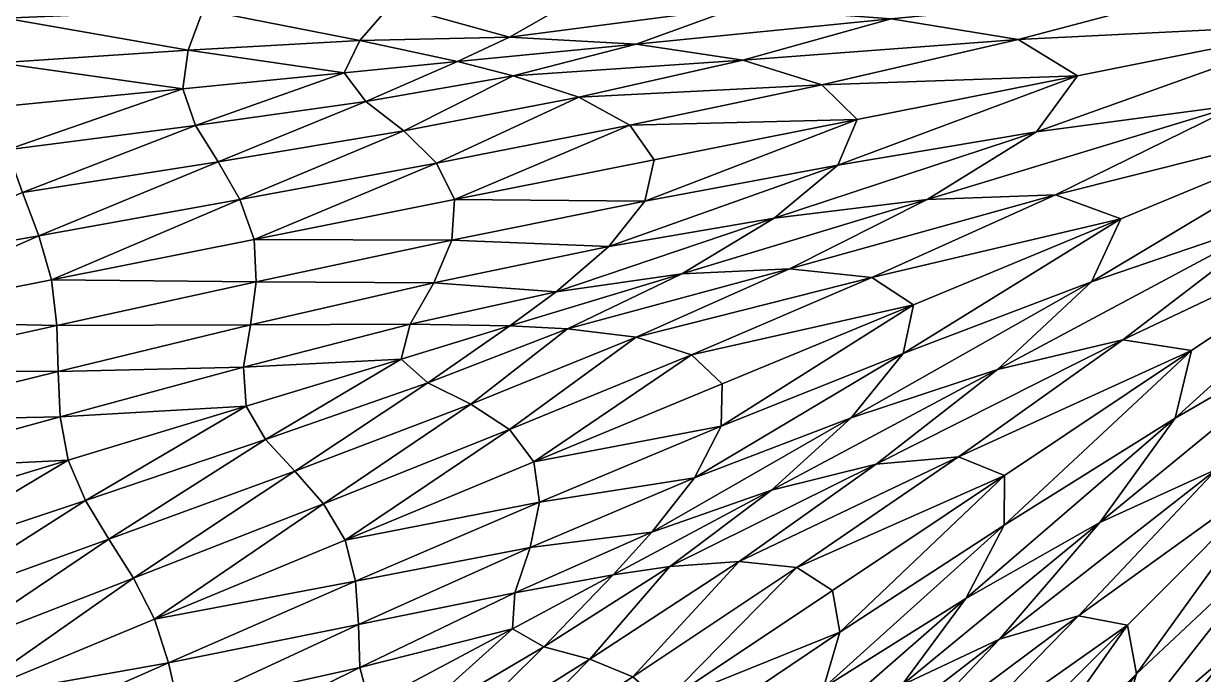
# Model space of a CAD drawing. Extents: x -1 to 0.97, y -0.99 to 0.99.
# Drawn here: x -0.1909 to -0.0742, y -0.0749 to -0.0105 of the extents above; entities that cross this region are included whole.
import ezdxf

# ---------------------------------------------------------------- set-up
doc = ezdxf.new("R2010")
doc.units = 0

msp = doc.modelspace()

# ---------------------------------------------------------------- linework, layer by layer
for points in [[(-0.07299, -0.0069, 0.99329), (-0.10507, -0.01006, 0.99031), (-0.0925, -0.01209, 0.99149)], [(-0.07299, -0.0069, -0.99329), (-0.0925, -0.01209, -0.99149), (-0.10507, -0.01006, -0.99031)], [(-0.06072, -0.01052, 0.99426), (-0.07299, -0.0069, 0.99329), (-0.0925, -0.01209, 0.99149)], [(-0.06072, -0.01052, -0.99426), (-0.0925, -0.01209, -0.99149), (-0.07299, -0.0069, -0.99329)], [(-0.19268, -0.00997, 0.97783), (-0.1746, -0.01314, 0.98115), (-0.17312, -0.00917, 0.98134)], [(-0.19268, -0.00997, -0.97783), (-0.17312, -0.00917, -0.98134), (-0.1746, -0.01314, -0.98115)], [(-0.17312, -0.00917, 0.98134), (-0.1746, -0.01314, 0.98115), (-0.15763, -0.01219, 0.98387)], [(-0.17312, -0.00917, -0.98134), (-0.15763, -0.01219, -0.98387), (-0.1746, -0.01314, -0.98115)], [(-0.17312, -0.00917, 0.98134), (-0.15763, -0.01219, 0.98387), (-0.1545, -0.00862, 0.98427)], [(-0.17312, -0.00917, -0.98134), (-0.1545, -0.00862, -0.98427), (-0.15763, -0.01219, -0.98387)], [(-0.1545, -0.00862, 0.98427), (-0.15763, -0.01219, 0.98387), (-0.14282, -0.01185, 0.98597)], [(-0.1545, -0.00862, -0.98427), (-0.14282, -0.01185, -0.98597), (-0.15763, -0.01219, -0.98387)], [(-0.1545, -0.00862, 0.98427), (-0.14282, -0.01185, 0.98597), (-0.13685, -0.00848, 0.9867)], [(-0.1545, -0.00862, -0.98427), (-0.13685, -0.00848, -0.9867), (-0.14282, -0.01185, -0.98597)], [(-0.12025, -0.00892, 0.9887), (-0.13685, -0.00848, 0.9867), (-0.14282, -0.01185, 0.98597)], [(-0.12025, -0.00892, -0.9887), (-0.14282, -0.01185, -0.98597), (-0.13685, -0.00848, -0.9867)], [(-0.12025, -0.00892, 0.9887), (-0.14282, -0.01185, 0.98597), (-0.13028, -0.01254, 0.98754)], [(-0.12025, -0.00892, -0.9887), (-0.13028, -0.01254, -0.98754), (-0.14282, -0.01185, -0.98597)], [(-0.10507, -0.01006, 0.99031), (-0.12025, -0.00892, 0.9887), (-0.13028, -0.01254, 0.98754)], [(-0.10507, -0.01006, -0.99031), (-0.13028, -0.01254, -0.98754), (-0.12025, -0.00892, -0.9887)], [(-0.19268, -0.00997, 0.97783), (-0.19336, -0.01441, 0.97774), (-0.1746, -0.01314, 0.98115)], [(-0.19268, -0.00997, -0.97783), (-0.1746, -0.01314, -0.98115), (-0.19336, -0.01441, -0.97774)], [(-0.10507, -0.01006, 0.99031), (-0.13028, -0.01254, 0.98754), (-0.11973, -0.01413, 0.9887)], [(-0.10507, -0.01006, -0.99031), (-0.11973, -0.01413, -0.9887), (-0.13028, -0.01254, -0.98754)], [(-0.0925, -0.01209, 0.99149), (-0.10507, -0.01006, 0.99031), (-0.11973, -0.01413, 0.9887)], [(-0.0925, -0.01209, -0.99149), (-0.11973, -0.01413, -0.9887), (-0.10507, -0.01006, -0.99031)], [(-0.06072, -0.01052, 0.99426), (-0.0925, -0.01209, 0.99149), (-0.08663, -0.01567, 0.99195)], [(-0.06072, -0.01052, -0.99426), (-0.08663, -0.01567, -0.99195), (-0.0925, -0.01209, -0.99149)], [(-0.06072, -0.01052, 0.99426), (-0.08663, -0.01567, 0.99195), (-0.09068, -0.02122, 0.99149)], [(-0.06072, -0.01052, 0.99426), (-0.09068, -0.02122, 0.99149), (-0.07067, -0.01856, 0.99329)], [(-0.06072, -0.01052, -0.99426), (-0.07067, -0.01856, -0.99329), (-0.09068, -0.02122, -0.99149)], [(-0.06072, -0.01052, -0.99426), (-0.09068, -0.02122, -0.99149), (-0.08663, -0.01567, -0.99195)], [(-0.1746, -0.01314, 0.98115), (-0.15917, -0.01539, 0.98365), (-0.15763, -0.01219, 0.98387)], [(-0.1746, -0.01314, -0.98115), (-0.15763, -0.01219, -0.98387), (-0.15917, -0.01539, -0.98365)], [(-0.15763, -0.01219, 0.98387), (-0.15917, -0.01539, 0.98365), (-0.14797, -0.01428, 0.98527)], [(-0.15763, -0.01219, -0.98387), (-0.14797, -0.01428, -0.98527), (-0.15917, -0.01539, -0.98365)], [(-0.15763, -0.01219, 0.98387), (-0.14797, -0.01428, 0.98527), (-0.14282, -0.01185, 0.98597)], [(-0.15763, -0.01219, -0.98387), (-0.14282, -0.01185, -0.98597), (-0.14797, -0.01428, -0.98527)], [(-0.13028, -0.01254, 0.98754), (-0.14282, -0.01185, 0.98597), (-0.14797, -0.01428, 0.98527)], [(-0.13028, -0.01254, -0.98754), (-0.14797, -0.01428, -0.98527), (-0.14282, -0.01185, -0.98597)], [(-0.13028, -0.01254, 0.98754), (-0.14797, -0.01428, 0.98527), (-0.14245, -0.01567, 0.98597)], [(-0.13028, -0.01254, -0.98754), (-0.14245, -0.01567, -0.98597), (-0.14797, -0.01428, -0.98527)], [(-0.11973, -0.01413, 0.9887), (-0.13028, -0.01254, 0.98754), (-0.14245, -0.01567, 0.98597)], [(-0.11973, -0.01413, -0.9887), (-0.14245, -0.01567, -0.98597), (-0.13028, -0.01254, -0.98754)], [(-0.0925, -0.01209, 0.99149), (-0.11973, -0.01413, 0.9887), (-0.11193, -0.01657, 0.98946)], [(-0.0925, -0.01209, -0.99149), (-0.11193, -0.01657, -0.98946), (-0.11973, -0.01413, -0.9887)], [(-0.08663, -0.01567, 0.99195), (-0.0925, -0.01209, 0.99149), (-0.11193, -0.01657, 0.98946)], [(-0.08663, -0.01567, -0.99195), (-0.11193, -0.01657, -0.98946), (-0.0925, -0.01209, -0.99149)], [(-0.19336, -0.01441, 0.97774), (-0.17511, -0.01696, 0.98105), (-0.1746, -0.01314, 0.98115)], [(-0.19336, -0.01441, -0.97774), (-0.1746, -0.01314, -0.98115), (-0.17511, -0.01696, -0.98105)], [(-0.1746, -0.01314, 0.98115), (-0.17511, -0.01696, 0.98105), (-0.15917, -0.01539, 0.98365)], [(-0.1746, -0.01314, -0.98115), (-0.15917, -0.01539, -0.98365), (-0.17511, -0.01696, -0.98105)], [(-0.19336, -0.01441, 0.97774), (-0.19342, -0.01876, 0.97769), (-0.17511, -0.01696, 0.98105)], [(-0.19336, -0.01441, -0.97774), (-0.17511, -0.01696, -0.98105), (-0.19342, -0.01876, -0.97769)], [(-0.15703, -0.01823, 0.98387), (-0.14797, -0.01428, 0.98527), (-0.15917, -0.01539, 0.98365)], [(-0.15703, -0.01823, -0.98387), (-0.15917, -0.01539, -0.98365), (-0.14797, -0.01428, -0.98527)], [(-0.15703, -0.01823, 0.98387), (-0.14245, -0.01567, 0.98597), (-0.14797, -0.01428, 0.98527)], [(-0.15703, -0.01823, -0.98387), (-0.14797, -0.01428, -0.98527), (-0.14245, -0.01567, -0.98597)], [(-0.11973, -0.01413, 0.9887), (-0.14245, -0.01567, 0.98597), (-0.13594, -0.0178, 0.9867)], [(-0.11973, -0.01413, -0.9887), (-0.13594, -0.0178, -0.9867), (-0.14245, -0.01567, -0.98597)], [(-0.11193, -0.01657, 0.98946), (-0.11973, -0.01413, 0.9887), (-0.13594, -0.0178, 0.9867)], [(-0.11193, -0.01657, -0.98946), (-0.13594, -0.0178, -0.9867), (-0.11973, -0.01413, -0.9887)], [(-0.17387, -0.0206, 0.98115), (-0.15917, -0.01539, 0.98365), (-0.17511, -0.01696, 0.98105)], [(-0.17387, -0.0206, -0.98115), (-0.17511, -0.01696, -0.98105), (-0.15917, -0.01539, -0.98365)], [(-0.17387, -0.0206, 0.98115), (-0.15703, -0.01823, 0.98387), (-0.15917, -0.01539, 0.98365)], [(-0.17387, -0.0206, -0.98115), (-0.15917, -0.01539, -0.98365), (-0.15703, -0.01823, -0.98387)], [(-0.15327, -0.02111, 0.98427), (-0.14245, -0.01567, 0.98597), (-0.15703, -0.01823, 0.98387)], [(-0.15327, -0.02111, -0.98427), (-0.15703, -0.01823, -0.98387), (-0.14245, -0.01567, -0.98597)], [(-0.15327, -0.02111, 0.98427), (-0.13594, -0.0178, 0.9867), (-0.14245, -0.01567, 0.98597)], [(-0.15327, -0.02111, -0.98427), (-0.14245, -0.01567, -0.98597), (-0.13594, -0.0178, -0.9867)], [(-0.08663, -0.01567, 0.99195), (-0.11193, -0.01657, 0.98946), (-0.10842, -0.02001, 0.98973)], [(-0.08663, -0.01567, -0.99195), (-0.10842, -0.02001, -0.98973), (-0.11193, -0.01657, -0.98946)], [(-0.08663, -0.01567, 0.99195), (-0.10842, -0.02001, 0.98973), (-0.11035, -0.02453, 0.98946)], [(-0.08663, -0.01567, 0.99195), (-0.11035, -0.02453, 0.98946), (-0.09068, -0.02122, 0.99149)], [(-0.08663, -0.01567, -0.99195), (-0.09068, -0.02122, -0.99149), (-0.11035, -0.02453, -0.98946)], [(-0.08663, -0.01567, -0.99195), (-0.11035, -0.02453, -0.98946), (-0.10842, -0.02001, -0.98973)], [(-0.19251, -0.02302, 0.97774), (-0.17511, -0.01696, 0.98105), (-0.19342, -0.01876, 0.97769)], [(-0.19251, -0.02302, -0.97774), (-0.19342, -0.01876, -0.97769), (-0.17511, -0.01696, -0.98105)], [(-0.19251, -0.02302, 0.97774), (-0.17387, -0.0206, 0.98115), (-0.17511, -0.01696, 0.98105)], [(-0.19251, -0.02302, -0.97774), (-0.17511, -0.01696, -0.98105), (-0.17387, -0.0206, -0.98115)], [(-0.11193, -0.01657, 0.98946), (-0.13594, -0.0178, 0.9867), (-0.1309, -0.02057, 0.98719)], [(-0.11193, -0.01657, -0.98946), (-0.1309, -0.02057, -0.98719), (-0.13594, -0.0178, -0.9867)], [(-0.10842, -0.02001, 0.98973), (-0.11193, -0.01657, 0.98946), (-0.1309, -0.02057, 0.98719)], [(-0.10842, -0.02001, -0.98973), (-0.1309, -0.02057, -0.98719), (-0.11193, -0.01657, -0.98946)], [(-0.17164, -0.0242, 0.98134), (-0.15703, -0.01823, 0.98387), (-0.17387, -0.0206, 0.98115)], [(-0.17164, -0.0242, -0.98134), (-0.17387, -0.0206, -0.98115), (-0.15703, -0.01823, -0.98387)], [(-0.17164, -0.0242, 0.98134), (-0.15327, -0.02111, 0.98427), (-0.15703, -0.01823, 0.98387)], [(-0.17164, -0.0242, -0.98134), (-0.15703, -0.01823, -0.98387), (-0.15327, -0.02111, -0.98427)], [(-0.15002, -0.02432, 0.98457), (-0.13594, -0.0178, 0.9867), (-0.15327, -0.02111, 0.98427)], [(-0.15002, -0.02432, -0.98457), (-0.15327, -0.02111, -0.98427), (-0.13594, -0.0178, -0.9867)], [(-0.15002, -0.02432, 0.98457), (-0.1309, -0.02057, 0.98719), (-0.13594, -0.0178, 0.9867)], [(-0.15002, -0.02432, -0.98457), (-0.13594, -0.0178, -0.9867), (-0.1309, -0.02057, -0.98719)], [(-0.07067, -0.01856, 0.99329), (-0.09068, -0.02122, 0.99149), (-0.10151, -0.02792, 0.99031)], [(-0.07067, -0.01856, 0.99329), (-0.10151, -0.02792, 0.99031), (-0.08879, -0.02746, 0.99149)], [(-0.07067, -0.01856, -0.99329), (-0.08879, -0.02746, -0.99149), (-0.10151, -0.02792, -0.99031)], [(-0.07067, -0.01856, -0.99329), (-0.10151, -0.02792, -0.99031), (-0.09068, -0.02122, -0.99149)], [(-0.05793, -0.01971, 0.99426), (-0.07067, -0.01856, 0.99329), (-0.08879, -0.02746, 0.99149)], [(-0.05793, -0.01971, -0.99426), (-0.08879, -0.02746, -0.99149), (-0.07067, -0.01856, -0.99329)], [(-0.05793, -0.01971, 0.99426), (-0.08879, -0.02746, 0.99149), (-0.08234, -0.02983, 0.99195)], [(-0.05793, -0.01971, -0.99426), (-0.08234, -0.02983, -0.99195), (-0.08879, -0.02746, -0.99149)], [(-0.05793, -0.01971, 0.99426), (-0.08234, -0.02983, 0.99195), (-0.08523, -0.03606, 0.99149)], [(-0.05793, -0.01971, 0.99426), (-0.08523, -0.03606, 0.99149), (-0.06612, -0.02954, 0.99329)], [(-0.05793, -0.01971, -0.99426), (-0.06612, -0.02954, -0.99329), (-0.08523, -0.03606, -0.99149)], [(-0.05793, -0.01971, -0.99426), (-0.08523, -0.03606, -0.99149), (-0.08234, -0.02983, -0.99195)], [(-0.19098, -0.02724, 0.97783), (-0.17387, -0.0206, 0.98115), (-0.19251, -0.02302, 0.97774)], [(-0.19098, -0.02724, -0.97783), (-0.19251, -0.02302, -0.97774), (-0.17387, -0.0206, -0.98115)], [(-0.19098, -0.02724, 0.97783), (-0.17164, -0.0242, 0.98134), (-0.17387, -0.0206, 0.98115)], [(-0.19098, -0.02724, -0.97783), (-0.17387, -0.0206, -0.98115), (-0.17164, -0.0242, -0.98134)], [(-0.14826, -0.02793, 0.98467), (-0.1309, -0.02057, 0.98719), (-0.15002, -0.02432, 0.98457)], [(-0.14826, -0.02793, -0.98467), (-0.15002, -0.02432, -0.98457), (-0.1309, -0.02057, -0.98719)], [(-0.14826, -0.02793, 0.98467), (-0.12851, -0.024, 0.98736), (-0.1309, -0.02057, 0.98719)], [(-0.14826, -0.02793, -0.98467), (-0.1309, -0.02057, -0.98719), (-0.12851, -0.024, -0.98736)], [(-0.10842, -0.02001, 0.98973), (-0.1309, -0.02057, 0.98719), (-0.12851, -0.024, 0.98736)], [(-0.10842, -0.02001, -0.98973), (-0.12851, -0.024, -0.98736), (-0.1309, -0.02057, -0.98719)], [(-0.10842, -0.02001, 0.98973), (-0.12851, -0.024, 0.98736), (-0.12941, -0.02809, 0.98719)], [(-0.10842, -0.02001, 0.98973), (-0.12941, -0.02809, 0.98719), (-0.11035, -0.02453, 0.98946)], [(-0.10842, -0.02001, -0.98973), (-0.11035, -0.02453, -0.98946), (-0.12941, -0.02809, -0.98719)], [(-0.10842, -0.02001, -0.98973), (-0.12941, -0.02809, -0.98719), (-0.12851, -0.024, -0.98736)], [(-0.16947, -0.02793, 0.9815), (-0.15327, -0.02111, 0.98427), (-0.17164, -0.0242, 0.98134)], [(-0.16947, -0.02793, -0.9815), (-0.17164, -0.0242, -0.98134), (-0.15327, -0.02111, -0.98427)], [(-0.16947, -0.02793, 0.9815), (-0.15002, -0.02432, 0.98457), (-0.15327, -0.02111, 0.98427)], [(-0.16947, -0.02793, -0.9815), (-0.15327, -0.02111, -0.98427), (-0.15002, -0.02432, -0.98457)], [(-0.09068, -0.02122, 0.99149), (-0.11035, -0.02453, 0.98946), (-0.11662, -0.02976, 0.9887)], [(-0.09068, -0.02122, 0.99149), (-0.11662, -0.02976, 0.9887), (-0.10151, -0.02792, 0.99031)], [(-0.09068, -0.02122, -0.99149), (-0.10151, -0.02792, -0.99031), (-0.11662, -0.02976, -0.9887)], [(-0.09068, -0.02122, -0.99149), (-0.11662, -0.02976, -0.9887), (-0.11035, -0.02453, -0.98946)], [(-0.18936, -0.0315, 0.97793), (-0.17164, -0.0242, 0.98134), (-0.19098, -0.02724, 0.97783)], [(-0.18936, -0.0315, -0.97793), (-0.19098, -0.02724, -0.97783), (-0.17164, -0.0242, -0.98134)], [(-0.18936, -0.0315, 0.97793), (-0.16947, -0.02793, 0.9815), (-0.17164, -0.0242, 0.98134)], [(-0.18936, -0.0315, -0.97793), (-0.17164, -0.0242, -0.98134), (-0.16947, -0.02793, -0.9815)], [(-0.16808, -0.03187, 0.98157), (-0.15002, -0.02432, 0.98457), (-0.16947, -0.02793, 0.9815)], [(-0.16808, -0.03187, -0.98157), (-0.16947, -0.02793, -0.9815), (-0.15002, -0.02432, -0.98457)], [(-0.16808, -0.03187, 0.98157), (-0.14826, -0.02793, 0.98467), (-0.15002, -0.02432, 0.98457)], [(-0.16808, -0.03187, -0.98157), (-0.15002, -0.02432, -0.98457), (-0.14826, -0.02793, -0.98467)], [(-0.14826, -0.02793, 0.98467), (-0.12941, -0.02809, 0.98719), (-0.12851, -0.024, 0.98736)], [(-0.14826, -0.02793, -0.98467), (-0.12851, -0.024, -0.98736), (-0.12941, -0.02809, -0.98719)], [(-0.11035, -0.02453, 0.98946), (-0.12941, -0.02809, 0.98719), (-0.133, -0.03257, 0.9867)], [(-0.11035, -0.02453, 0.98946), (-0.133, -0.03257, 0.9867), (-0.11662, -0.02976, 0.9887)], [(-0.11035, -0.02453, -0.98946), (-0.11662, -0.02976, -0.9887), (-0.133, -0.03257, -0.9867)], [(-0.11035, -0.02453, -0.98946), (-0.133, -0.03257, -0.9867), (-0.12941, -0.02809, -0.98719)], [(-0.20974, -0.03508, 0.97376), (-0.18936, -0.0315, 0.97793), (-0.19098, -0.02724, 0.97783)], [(-0.20974, -0.03508, -0.97376), (-0.19098, -0.02724, -0.97783), (-0.18936, -0.0315, -0.97793)], [(-0.18812, -0.03586, 0.97797), (-0.16947, -0.02793, 0.9815), (-0.18936, -0.0315, 0.97793)], [(-0.18812, -0.03586, -0.97797), (-0.18936, -0.0315, -0.97793), (-0.16947, -0.02793, -0.9815)], [(-0.18812, -0.03586, 0.97797), (-0.16808, -0.03187, 0.98157), (-0.16947, -0.02793, 0.9815)], [(-0.18812, -0.03586, -0.97797), (-0.16947, -0.02793, -0.9815), (-0.16808, -0.03187, -0.98157)], [(-0.16808, -0.03187, 0.98157), (-0.1485, -0.03194, 0.98457), (-0.14826, -0.02793, 0.98467)], [(-0.16808, -0.03187, -0.98157), (-0.14826, -0.02793, -0.98467), (-0.1485, -0.03194, -0.98457)], [(-0.14826, -0.02793, 0.98467), (-0.1485, -0.03194, 0.98457), (-0.12941, -0.02809, 0.98719)], [(-0.14826, -0.02793, -0.98467), (-0.12941, -0.02809, -0.98719), (-0.1485, -0.03194, -0.98457)], [(-0.10151, -0.02792, 0.99031), (-0.11662, -0.02976, 0.9887), (-0.12576, -0.03527, 0.98754)], [(-0.10151, -0.02792, 0.99031), (-0.12576, -0.03527, 0.98754), (-0.11511, -0.03477, 0.9887)], [(-0.10151, -0.02792, -0.99031), (-0.11511, -0.03477, -0.9887), (-0.12576, -0.03527, -0.98754)], [(-0.10151, -0.02792, -0.99031), (-0.12576, -0.03527, -0.98754), (-0.11662, -0.02976, -0.9887)], [(-0.08879, -0.02746, 0.99149), (-0.10151, -0.02792, 0.99031), (-0.11511, -0.03477, 0.9887)], [(-0.08879, -0.02746, 0.99149), (-0.11511, -0.03477, 0.9887), (-0.10698, -0.03564, 0.98946)], [(-0.08879, -0.02746, -0.99149), (-0.10698, -0.03564, -0.98946), (-0.11511, -0.03477, -0.9887)], [(-0.08879, -0.02746, -0.99149), (-0.11511, -0.03477, -0.9887), (-0.10151, -0.02792, -0.99031)], [(-0.08234, -0.02983, 0.99195), (-0.08879, -0.02746, 0.99149), (-0.10698, -0.03564, 0.98946)], [(-0.08234, -0.02983, -0.99195), (-0.10698, -0.03564, -0.98946), (-0.08879, -0.02746, -0.99149)], [(-0.1485, -0.03194, 0.98457), (-0.133, -0.03257, 0.9867), (-0.12941, -0.02809, 0.98719)], [(-0.1485, -0.03194, -0.98457), (-0.12941, -0.02809, -0.98719), (-0.133, -0.03257, -0.9867)], [(-0.0534, -0.02819, 0.99426), (-0.06612, -0.02954, 0.99329), (-0.08216, -0.04181, 0.99149)], [(-0.0534, -0.02819, 0.99426), (-0.08216, -0.04181, 0.99149), (-0.07537, -0.04287, 0.99195)], [(-0.0534, -0.02819, -0.99426), (-0.07537, -0.04287, -0.99195), (-0.08216, -0.04181, -0.99149)], [(-0.0534, -0.02819, -0.99426), (-0.08216, -0.04181, -0.99149), (-0.06612, -0.02954, -0.99329)], [(-0.0534, -0.02819, 0.99426), (-0.07537, -0.04287, 0.99195), (-0.07698, -0.04955, 0.99149)], [(-0.0534, -0.02819, 0.99426), (-0.07698, -0.04955, 0.99149), (-0.05951, -0.03943, 0.99329)], [(-0.0534, -0.02819, -0.99426), (-0.05951, -0.03943, -0.99329), (-0.07698, -0.04955, -0.99149)], [(-0.0534, -0.02819, -0.99426), (-0.07698, -0.04955, -0.99149), (-0.07537, -0.04287, -0.99195)], [(-0.11662, -0.02976, 0.9887), (-0.133, -0.03257, 0.9867), (-0.1382, -0.03704, 0.98597)], [(-0.11662, -0.02976, 0.9887), (-0.1382, -0.03704, 0.98597), (-0.12576, -0.03527, 0.98754)], [(-0.11662, -0.02976, -0.9887), (-0.12576, -0.03527, -0.98754), (-0.1382, -0.03704, -0.98597)], [(-0.11662, -0.02976, -0.9887), (-0.1382, -0.03704, -0.98597), (-0.133, -0.03257, -0.9867)], [(-0.08234, -0.02983, 0.99195), (-0.10698, -0.03564, 0.98946), (-0.10286, -0.03833, 0.98973)], [(-0.08234, -0.02983, -0.99195), (-0.10286, -0.03833, -0.98973), (-0.10698, -0.03564, -0.98946)], [(-0.08234, -0.02983, 0.99195), (-0.10286, -0.03833, 0.98973), (-0.10387, -0.04314, 0.98946)], [(-0.08234, -0.02983, 0.99195), (-0.10387, -0.04314, 0.98946), (-0.08523, -0.03606, 0.99149)], [(-0.08234, -0.02983, -0.99195), (-0.08523, -0.03606, -0.99149), (-0.10387, -0.04314, -0.98946)], [(-0.08234, -0.02983, -0.99195), (-0.10387, -0.04314, -0.98946), (-0.10286, -0.03833, -0.98973)], [(-0.06612, -0.02954, 0.99329), (-0.08523, -0.03606, 0.99149), (-0.09455, -0.04474, 0.99031)], [(-0.06612, -0.02954, 0.99329), (-0.09455, -0.04474, 0.99031), (-0.08216, -0.04181, 0.99149)], [(-0.06612, -0.02954, -0.99329), (-0.08216, -0.04181, -0.99149), (-0.09455, -0.04474, -0.99031)], [(-0.06612, -0.02954, -0.99329), (-0.09455, -0.04474, -0.99031), (-0.08523, -0.03606, -0.99149)], [(-0.20855, -0.03993, 0.97379), (-0.18936, -0.0315, 0.97793), (-0.20974, -0.03508, 0.97376)], [(-0.20855, -0.03993, -0.97379), (-0.20974, -0.03508, -0.97376), (-0.18936, -0.0315, -0.97793)], [(-0.20855, -0.03993, 0.97379), (-0.18812, -0.03586, 0.97797), (-0.18936, -0.0315, 0.97793)], [(-0.20855, -0.03993, -0.97379), (-0.18936, -0.0315, -0.97793), (-0.18812, -0.03586, -0.97797)], [(-0.18812, -0.03586, 0.97797), (-0.16786, -0.03605, 0.9815), (-0.16808, -0.03187, 0.98157)], [(-0.18812, -0.03586, -0.97797), (-0.16808, -0.03187, -0.98157), (-0.16786, -0.03605, -0.9815)], [(-0.16808, -0.03187, 0.98157), (-0.16786, -0.03605, 0.9815), (-0.1485, -0.03194, 0.98457)], [(-0.16808, -0.03187, -0.98157), (-0.1485, -0.03194, -0.98457), (-0.16786, -0.03605, -0.9815)], [(-0.16786, -0.03605, 0.9815), (-0.15028, -0.03615, 0.98427), (-0.1485, -0.03194, 0.98457)], [(-0.16786, -0.03605, -0.9815), (-0.1485, -0.03194, -0.98457), (-0.15028, -0.03615, -0.98427)], [(-0.1485, -0.03194, 0.98457), (-0.15028, -0.03615, 0.98427), (-0.133, -0.03257, 0.9867)], [(-0.1485, -0.03194, -0.98457), (-0.133, -0.03257, -0.9867), (-0.15028, -0.03615, -0.98427)], [(-0.15028, -0.03615, 0.98427), (-0.1382, -0.03704, 0.98597), (-0.133, -0.03257, 0.9867)], [(-0.15028, -0.03615, -0.98427), (-0.133, -0.03257, -0.9867), (-0.1382, -0.03704, -0.98597)], [(-0.11511, -0.03477, 0.9887), (-0.12576, -0.03527, 0.98754), (-0.13708, -0.04071, 0.98597)], [(-0.11511, -0.03477, 0.9887), (-0.13708, -0.04071, 0.98597), (-0.13028, -0.04153, 0.9867)], [(-0.11511, -0.03477, -0.9887), (-0.13028, -0.04153, -0.9867), (-0.13708, -0.04071, -0.98597)], [(-0.11511, -0.03477, -0.9887), (-0.13708, -0.04071, -0.98597), (-0.12576, -0.03527, -0.98754)], [(-0.10698, -0.03564, 0.98946), (-0.11511, -0.03477, 0.9887), (-0.13028, -0.04153, 0.9867)], [(-0.10698, -0.03564, -0.98946), (-0.13028, -0.04153, -0.9867), (-0.11511, -0.03477, -0.9887)], [(-0.20855, -0.03993, 0.97379), (-0.18759, -0.04037, 0.97793), (-0.18812, -0.03586, 0.97797)], [(-0.20855, -0.03993, -0.97379), (-0.18812, -0.03586, -0.97797), (-0.18759, -0.04037, -0.97793)], [(-0.18812, -0.03586, 0.97797), (-0.18759, -0.04037, 0.97793), (-0.16786, -0.03605, 0.9815)], [(-0.18812, -0.03586, -0.97797), (-0.16786, -0.03605, -0.9815), (-0.18759, -0.04037, -0.97793)], [(-0.18759, -0.04037, 0.97793), (-0.16843, -0.04032, 0.98134), (-0.16786, -0.03605, 0.9815)], [(-0.18759, -0.04037, -0.97793), (-0.16786, -0.03605, -0.9815), (-0.16843, -0.04032, -0.98134)], [(-0.16786, -0.03605, 0.9815), (-0.16843, -0.04032, 0.98134), (-0.15028, -0.03615, 0.98427)], [(-0.16786, -0.03605, -0.9815), (-0.15028, -0.03615, -0.98427), (-0.16843, -0.04032, -0.98134)], [(-0.16843, -0.04032, 0.98134), (-0.15265, -0.04026, 0.98387), (-0.15028, -0.03615, 0.98427)], [(-0.16843, -0.04032, -0.98134), (-0.15028, -0.03615, -0.98427), (-0.15265, -0.04026, -0.98387)], [(-0.15028, -0.03615, 0.98427), (-0.15265, -0.04026, 0.98387), (-0.1382, -0.03704, 0.98597)], [(-0.15028, -0.03615, -0.98427), (-0.1382, -0.03704, -0.98597), (-0.15265, -0.04026, -0.98387)], [(-0.12576, -0.03527, 0.98754), (-0.1382, -0.03704, 0.98597), (-0.14277, -0.04043, 0.98527)], [(-0.12576, -0.03527, 0.98754), (-0.14277, -0.04043, 0.98527), (-0.13708, -0.04071, 0.98597)], [(-0.12576, -0.03527, -0.98754), (-0.13708, -0.04071, -0.98597), (-0.14277, -0.04043, -0.98527)], [(-0.12576, -0.03527, -0.98754), (-0.14277, -0.04043, -0.98527), (-0.1382, -0.03704, -0.98597)], [(-0.10698, -0.03564, 0.98946), (-0.13028, -0.04153, 0.9867), (-0.1248, -0.04327, 0.98719)], [(-0.10698, -0.03564, -0.98946), (-0.1248, -0.04327, -0.98719), (-0.13028, -0.04153, -0.9867)], [(-0.10286, -0.03833, 0.98973), (-0.10698, -0.03564, 0.98946), (-0.1248, -0.04327, 0.98719)], [(-0.10286, -0.03833, -0.98973), (-0.1248, -0.04327, -0.98719), (-0.10698, -0.03564, -0.98946)], [(-0.08523, -0.03606, 0.99149), (-0.10387, -0.04314, 0.98946), (-0.10901, -0.0495, 0.9887)], [(-0.08523, -0.03606, 0.99149), (-0.10901, -0.0495, 0.9887), (-0.09455, -0.04474, 0.99031)], [(-0.08523, -0.03606, -0.99149), (-0.09455, -0.04474, -0.99031), (-0.10901, -0.0495, -0.9887)], [(-0.08523, -0.03606, -0.99149), (-0.10901, -0.0495, -0.9887), (-0.10387, -0.04314, -0.98946)], [(-0.15265, -0.04026, 0.98387), (-0.14277, -0.04043, 0.98527), (-0.1382, -0.03704, 0.98597)], [(-0.15265, -0.04026, -0.98387), (-0.1382, -0.03704, -0.98597), (-0.14277, -0.04043, -0.98527)], [(-0.10286, -0.03833, 0.98973), (-0.1248, -0.04327, 0.98719), (-0.12178, -0.04616, 0.98736)], [(-0.10286, -0.03833, -0.98973), (-0.12178, -0.04616, -0.98736), (-0.1248, -0.04327, -0.98719)], [(-0.10286, -0.03833, 0.98973), (-0.12178, -0.04616, 0.98736), (-0.12187, -0.05035, 0.98719)], [(-0.10286, -0.03833, 0.98973), (-0.12187, -0.05035, 0.98719), (-0.10387, -0.04314, 0.98946)], [(-0.10286, -0.03833, -0.98973), (-0.10387, -0.04314, -0.98946), (-0.12187, -0.05035, -0.98719)], [(-0.10286, -0.03833, -0.98973), (-0.12187, -0.05035, -0.98719), (-0.12178, -0.04616, -0.98736)], [(-0.05951, -0.03943, 0.99329), (-0.07698, -0.04955, 0.99149), (-0.08443, -0.05988, 0.99031)], [(-0.05951, -0.03943, 0.99329), (-0.08443, -0.05988, 0.99031), (-0.07285, -0.05459, 0.99149)], [(-0.05951, -0.03943, -0.99329), (-0.07285, -0.05459, -0.99149), (-0.08443, -0.05988, -0.99031)], [(-0.05951, -0.03943, -0.99329), (-0.08443, -0.05988, -0.99031), (-0.07698, -0.04955, -0.99149)], [(-0.20855, -0.03993, 0.97379), (-0.2078, -0.04486, 0.97376), (-0.18759, -0.04037, 0.97793)], [(-0.20855, -0.03993, -0.97379), (-0.18759, -0.04037, -0.97793), (-0.2078, -0.04486, -0.97376)], [(-0.2078, -0.04486, 0.97376), (-0.18746, -0.04492, 0.97783), (-0.18759, -0.04037, 0.97793)], [(-0.2078, -0.04486, -0.97376), (-0.18759, -0.04037, -0.97793), (-0.18746, -0.04492, -0.97783)], [(-0.18759, -0.04037, 0.97793), (-0.18746, -0.04492, 0.97783), (-0.16843, -0.04032, 0.98134)], [(-0.18759, -0.04037, -0.97793), (-0.16843, -0.04032, -0.98134), (-0.18746, -0.04492, -0.97783)], [(-0.18746, -0.04492, 0.97783), (-0.16911, -0.04451, 0.98115), (-0.16843, -0.04032, 0.98134)], [(-0.18746, -0.04492, -0.97783), (-0.16843, -0.04032, -0.98134), (-0.16911, -0.04451, -0.98115)], [(-0.16843, -0.04032, 0.98134), (-0.16911, -0.04451, 0.98115), (-0.15265, -0.04026, 0.98387)], [(-0.16911, -0.04451, 0.98115), (-0.15354, -0.0437, 0.98365), (-0.15265, -0.04026, 0.98387)], [(-0.16843, -0.04032, -0.98134), (-0.15265, -0.04026, -0.98387), (-0.16911, -0.04451, -0.98115)], [(-0.16911, -0.04451, -0.98115), (-0.15265, -0.04026, -0.98387), (-0.15354, -0.0437, -0.98365)], [(-0.15265, -0.04026, 0.98387), (-0.15354, -0.0437, 0.98365), (-0.14277, -0.04043, 0.98527)], [(-0.15265, -0.04026, -0.98387), (-0.14277, -0.04043, -0.98527), (-0.15354, -0.0437, -0.98365)], [(-0.15089, -0.04606, 0.98387), (-0.14277, -0.04043, 0.98527), (-0.15354, -0.0437, 0.98365)], [(-0.15089, -0.04606, -0.98387), (-0.15354, -0.0437, -0.98365), (-0.14277, -0.04043, -0.98527)], [(-0.15089, -0.04606, 0.98387), (-0.13708, -0.04071, 0.98597), (-0.14277, -0.04043, 0.98527)], [(-0.15089, -0.04606, -0.98387), (-0.14277, -0.04043, -0.98527), (-0.13708, -0.04071, -0.98597)], [(-0.14664, -0.04816, 0.98427), (-0.13708, -0.04071, 0.98597), (-0.15089, -0.04606, 0.98387)], [(-0.14664, -0.04816, -0.98427), (-0.15089, -0.04606, -0.98387), (-0.13708, -0.04071, -0.98597)], [(-0.14664, -0.04816, 0.98427), (-0.13028, -0.04153, 0.9867), (-0.13708, -0.04071, 0.98597)], [(-0.14664, -0.04816, -0.98427), (-0.13708, -0.04071, -0.98597), (-0.13028, -0.04153, -0.9867)], [(-0.14282, -0.05067, 0.98457), (-0.13028, -0.04153, 0.9867), (-0.14664, -0.04816, 0.98427)], [(-0.14282, -0.05067, -0.98457), (-0.14664, -0.04816, -0.98427), (-0.13028, -0.04153, -0.9867)], [(-0.14282, -0.05067, 0.98457), (-0.1248, -0.04327, 0.98719), (-0.13028, -0.04153, 0.9867)], [(-0.14282, -0.05067, -0.98457), (-0.13028, -0.04153, -0.9867), (-0.1248, -0.04327, -0.98719)], [(-0.08216, -0.04181, 0.99149), (-0.09455, -0.04474, 0.99031), (-0.10654, -0.05411, 0.9887)], [(-0.08216, -0.04181, 0.99149), (-0.10654, -0.05411, 0.9887), (-0.0984, -0.05338, 0.98946)], [(-0.08216, -0.04181, -0.99149), (-0.0984, -0.05338, -0.98946), (-0.10654, -0.05411, -0.9887)], [(-0.08216, -0.04181, -0.99149), (-0.10654, -0.05411, -0.9887), (-0.09455, -0.04474, -0.99031)], [(-0.07537, -0.04287, 0.99195), (-0.08216, -0.04181, 0.99149), (-0.0984, -0.05338, 0.98946)], [(-0.07537, -0.04287, -0.99195), (-0.0984, -0.05338, -0.98946), (-0.08216, -0.04181, -0.99149)], [(-0.10387, -0.04314, 0.98946), (-0.12187, -0.05035, 0.98719), (-0.12452, -0.05545, 0.9867)], [(-0.10387, -0.04314, 0.98946), (-0.12452, -0.05545, 0.9867), (-0.10901, -0.0495, 0.9887)], [(-0.10387, -0.04314, -0.98946), (-0.10901, -0.0495, -0.9887), (-0.12452, -0.05545, -0.9867)], [(-0.10387, -0.04314, -0.98946), (-0.12452, -0.05545, -0.9867), (-0.12187, -0.05035, -0.98719)], [(-0.07537, -0.04287, 0.99195), (-0.0984, -0.05338, 0.98946), (-0.09384, -0.05521, 0.98973)], [(-0.07537, -0.04287, -0.99195), (-0.09384, -0.05521, -0.98973), (-0.0984, -0.05338, -0.98946)], [(-0.07537, -0.04287, 0.99195), (-0.09384, -0.05521, 0.98973), (-0.09389, -0.06012, 0.98946)], [(-0.07537, -0.04287, 0.99195), (-0.09389, -0.06012, 0.98946), (-0.07698, -0.04955, 0.99149)], [(-0.07537, -0.04287, -0.99195), (-0.07698, -0.04955, -0.99149), (-0.09389, -0.06012, -0.98946)], [(-0.07537, -0.04287, -0.99195), (-0.09389, -0.06012, -0.98946), (-0.09384, -0.05521, -0.98973)], [(-0.16911, -0.04451, 0.98115), (-0.16886, -0.04835, 0.98105), (-0.15354, -0.0437, 0.98365)], [(-0.16911, -0.04451, -0.98115), (-0.15354, -0.0437, -0.98365), (-0.16886, -0.04835, -0.98105)], [(-0.16694, -0.05167, 0.98115), (-0.15354, -0.0437, 0.98365), (-0.16886, -0.04835, 0.98105)], [(-0.16694, -0.05167, -0.98115), (-0.16886, -0.04835, -0.98105), (-0.15354, -0.0437, -0.98365)], [(-0.16694, -0.05167, 0.98115), (-0.15089, -0.04606, 0.98387), (-0.15354, -0.0437, 0.98365)], [(-0.16694, -0.05167, -0.98115), (-0.15354, -0.0437, -0.98365), (-0.15089, -0.04606, -0.98387)], [(-0.14039, -0.05387, 0.98467), (-0.1248, -0.04327, 0.98719), (-0.14282, -0.05067, 0.98457)], [(-0.14039, -0.05387, -0.98467), (-0.14282, -0.05067, -0.98457), (-0.1248, -0.04327, -0.98719)], [(-0.14039, -0.05387, 0.98467), (-0.12178, -0.04616, 0.98736), (-0.1248, -0.04327, 0.98719)], [(-0.14039, -0.05387, -0.98467), (-0.1248, -0.04327, -0.98719), (-0.12178, -0.04616, -0.98736)], [(-0.2078, -0.04486, 0.97376), (-0.20726, -0.04982, 0.9737), (-0.18746, -0.04492, 0.97783)], [(-0.2078, -0.04486, -0.97376), (-0.18746, -0.04492, -0.97783), (-0.20726, -0.04982, -0.9737)], [(-0.20726, -0.04982, 0.9737), (-0.18726, -0.04941, 0.97774), (-0.18746, -0.04492, 0.97783)], [(-0.20726, -0.04982, -0.9737), (-0.18746, -0.04492, -0.97783), (-0.18726, -0.04941, -0.97774)], [(-0.18746, -0.04492, 0.97783), (-0.18726, -0.04941, 0.97774), (-0.16911, -0.04451, 0.98115)], [(-0.18746, -0.04492, -0.97783), (-0.16911, -0.04451, -0.98115), (-0.18726, -0.04941, -0.97774)], [(-0.18726, -0.04941, 0.97774), (-0.16886, -0.04835, 0.98105), (-0.16911, -0.04451, 0.98115)], [(-0.18726, -0.04941, -0.97774), (-0.16911, -0.04451, -0.98115), (-0.16886, -0.04835, -0.98105)], [(-0.09455, -0.04474, 0.99031), (-0.10901, -0.0495, 0.9887), (-0.11689, -0.05668, 0.98754)], [(-0.09455, -0.04474, 0.99031), (-0.11689, -0.05668, 0.98754), (-0.10654, -0.05411, 0.9887)], [(-0.09455, -0.04474, -0.99031), (-0.10654, -0.05411, -0.9887), (-0.11689, -0.05668, -0.98754)], [(-0.09455, -0.04474, -0.99031), (-0.11689, -0.05668, -0.98754), (-0.10901, -0.0495, -0.9887)], [(-0.16405, -0.05478, 0.98134), (-0.15089, -0.04606, 0.98387), (-0.16694, -0.05167, 0.98115)], [(-0.16405, -0.05478, -0.98134), (-0.16694, -0.05167, -0.98115), (-0.15089, -0.04606, -0.98387)], [(-0.16405, -0.05478, 0.98134), (-0.14664, -0.04816, 0.98427), (-0.15089, -0.04606, 0.98387)], [(-0.16405, -0.05478, -0.98134), (-0.15089, -0.04606, -0.98387), (-0.14664, -0.04816, -0.98427)], [(-0.14039, -0.05387, 0.98467), (-0.12187, -0.05035, 0.98719), (-0.12178, -0.04616, 0.98736)], [(-0.14039, -0.05387, -0.98467), (-0.12178, -0.04616, -0.98736), (-0.12187, -0.05035, -0.98719)], [(-0.18726, -0.04941, 0.97774), (-0.18648, -0.05369, 0.97769), (-0.16886, -0.04835, 0.98105)], [(-0.18726, -0.04941, -0.97774), (-0.16886, -0.04835, -0.98105), (-0.18648, -0.05369, -0.97769)], [(-0.18475, -0.05768, 0.97774), (-0.16886, -0.04835, 0.98105), (-0.18648, -0.05369, 0.97769)], [(-0.18475, -0.05768, -0.97774), (-0.18648, -0.05369, -0.97769), (-0.16886, -0.04835, -0.98105)], [(-0.18475, -0.05768, 0.97774), (-0.16694, -0.05167, 0.98115), (-0.16886, -0.04835, 0.98105)], [(-0.18475, -0.05768, -0.97774), (-0.16886, -0.04835, -0.98105), (-0.16694, -0.05167, -0.98115)], [(-0.1612, -0.05801, 0.9815), (-0.14664, -0.04816, 0.98427), (-0.16405, -0.05478, 0.98134)], [(-0.1612, -0.05801, -0.9815), (-0.16405, -0.05478, -0.98134), (-0.14664, -0.04816, -0.98427)], [(-0.1612, -0.05801, 0.9815), (-0.14282, -0.05067, 0.98457), (-0.14664, -0.04816, 0.98427)], [(-0.1612, -0.05801, -0.9815), (-0.14664, -0.04816, -0.98427), (-0.14282, -0.05067, -0.98457)], [(-0.20726, -0.04982, 0.9737), (-0.20661, -0.05472, 0.97364), (-0.18726, -0.04941, 0.97774)], [(-0.20726, -0.04982, -0.9737), (-0.18726, -0.04941, -0.97774), (-0.20661, -0.05472, -0.97364)], [(-0.20661, -0.05472, 0.97364), (-0.18648, -0.05369, 0.97769), (-0.18726, -0.04941, 0.97774)], [(-0.20661, -0.05472, -0.97364), (-0.18726, -0.04941, -0.97774), (-0.18648, -0.05369, -0.97769)], [(-0.10901, -0.0495, 0.9887), (-0.12452, -0.05545, 0.9867), (-0.12874, -0.06084, 0.98597)], [(-0.10901, -0.0495, 0.9887), (-0.12874, -0.06084, 0.98597), (-0.11689, -0.05668, 0.98754)], [(-0.10901, -0.0495, -0.9887), (-0.11689, -0.05668, -0.98754), (-0.12874, -0.06084, -0.98597)], [(-0.10901, -0.0495, -0.9887), (-0.12874, -0.06084, -0.98597), (-0.12452, -0.05545, -0.9867)], [(-0.07698, -0.04955, 0.99149), (-0.09389, -0.06012, 0.98946), (-0.09768, -0.06737, 0.9887)], [(-0.07698, -0.04955, 0.99149), (-0.09768, -0.06737, 0.9887), (-0.08443, -0.05988, 0.99031)], [(-0.07698, -0.04955, -0.99149), (-0.08443, -0.05988, -0.99031), (-0.09768, -0.06737, -0.9887)], [(-0.07698, -0.04955, -0.99149), (-0.09768, -0.06737, -0.9887), (-0.09389, -0.06012, -0.98946)], [(-0.15906, -0.0616, 0.98157), (-0.14282, -0.05067, 0.98457), (-0.1612, -0.05801, 0.9815)], [(-0.15906, -0.0616, -0.98157), (-0.1612, -0.05801, -0.9815), (-0.14282, -0.05067, -0.98457)], [(-0.15906, -0.0616, 0.98157), (-0.14039, -0.05387, 0.98467), (-0.14282, -0.05067, 0.98457)], [(-0.15906, -0.0616, -0.98157), (-0.14282, -0.05067, -0.98457), (-0.14039, -0.05387, -0.98467)], [(-0.14039, -0.05387, 0.98467), (-0.13985, -0.05785, 0.98457), (-0.12187, -0.05035, 0.98719)], [(-0.14039, -0.05387, -0.98467), (-0.12187, -0.05035, -0.98719), (-0.13985, -0.05785, -0.98457)], [(-0.13985, -0.05785, 0.98457), (-0.12452, -0.05545, 0.9867), (-0.12187, -0.05035, 0.98719)], [(-0.13985, -0.05785, -0.98457), (-0.12187, -0.05035, -0.98719), (-0.12452, -0.05545, -0.9867)], [(-0.18243, -0.06152, 0.97783), (-0.16694, -0.05167, 0.98115), (-0.18475, -0.05768, 0.97774)], [(-0.18243, -0.06152, -0.97783), (-0.18475, -0.05768, -0.97774), (-0.16694, -0.05167, -0.98115)], [(-0.18243, -0.06152, 0.97783), (-0.16405, -0.05478, 0.98134), (-0.16694, -0.05167, 0.98115)], [(-0.18243, -0.06152, -0.97783), (-0.16694, -0.05167, -0.98115), (-0.16405, -0.05478, -0.98134)], [(-0.0984, -0.05338, 0.98946), (-0.10654, -0.05411, 0.9887), (-0.1201, -0.06371, 0.9867)], [(-0.0984, -0.05338, 0.98946), (-0.1201, -0.06371, 0.9867), (-0.11439, -0.06433, 0.98719)], [(-0.0984, -0.05338, -0.98946), (-0.11439, -0.06433, -0.98719), (-0.1201, -0.06371, -0.9867)], [(-0.0984, -0.05338, -0.98946), (-0.1201, -0.06371, -0.9867), (-0.10654, -0.05411, -0.9887)], [(-0.09384, -0.05521, 0.98973), (-0.0984, -0.05338, 0.98946), (-0.11439, -0.06433, 0.98719)], [(-0.09384, -0.05521, -0.98973), (-0.11439, -0.06433, -0.98719), (-0.0984, -0.05338, -0.98946)], [(-0.20661, -0.05472, 0.97364), (-0.20553, -0.05947, 0.97361), (-0.18648, -0.05369, 0.97769)], [(-0.20661, -0.05472, -0.97364), (-0.18648, -0.05369, -0.97769), (-0.20553, -0.05947, -0.97361)], [(-0.20379, -0.06402, 0.97364), (-0.18648, -0.05369, 0.97769), (-0.20553, -0.05947, 0.97361)], [(-0.20379, -0.06402, -0.97364), (-0.20553, -0.05947, -0.97361), (-0.18648, -0.05369, -0.97769)], [(-0.20379, -0.06402, 0.97364), (-0.18475, -0.05768, 0.97774), (-0.18648, -0.05369, 0.97769)], [(-0.20379, -0.06402, -0.97364), (-0.18648, -0.05369, -0.97769), (-0.18475, -0.05768, -0.97774)], [(-0.18, -0.06538, 0.97793), (-0.16405, -0.05478, 0.98134), (-0.18243, -0.06152, 0.97783)], [(-0.18, -0.06538, -0.97793), (-0.18243, -0.06152, -0.97783), (-0.16405, -0.05478, -0.98134)], [(-0.18, -0.06538, 0.97793), (-0.1612, -0.05801, 0.9815), (-0.16405, -0.05478, 0.98134)], [(-0.18, -0.06538, -0.97793), (-0.16405, -0.05478, -0.98134), (-0.1612, -0.05801, -0.9815)], [(-0.15906, -0.0616, 0.98157), (-0.13985, -0.05785, 0.98457), (-0.14039, -0.05387, 0.98467)], [(-0.15906, -0.0616, -0.98157), (-0.14039, -0.05387, -0.98467), (-0.13985, -0.05785, -0.98457)], [(-0.10654, -0.05411, 0.9887), (-0.11689, -0.05668, 0.98754), (-0.12694, -0.06422, 0.98597)], [(-0.10654, -0.05411, 0.9887), (-0.12694, -0.06422, 0.98597), (-0.1201, -0.06371, 0.9867)], [(-0.10654, -0.05411, -0.9887), (-0.1201, -0.06371, -0.9867), (-0.12694, -0.06422, -0.98597)], [(-0.10654, -0.05411, -0.9887), (-0.12694, -0.06422, -0.98597), (-0.11689, -0.05668, -0.98754)], [(-0.07285, -0.05459, 0.99149), (-0.08443, -0.05988, 0.99031), (-0.09436, -0.07141, 0.9887)], [(-0.07285, -0.05459, 0.99149), (-0.09436, -0.07141, 0.9887), (-0.08652, -0.0691, 0.98946)], [(-0.07285, -0.05459, -0.99149), (-0.08652, -0.0691, -0.98946), (-0.09436, -0.07141, -0.9887)], [(-0.07285, -0.05459, -0.99149), (-0.09436, -0.07141, -0.9887), (-0.08443, -0.05988, -0.99031)], [(-0.06598, -0.0543, 0.99195), (-0.07285, -0.05459, 0.99149), (-0.08652, -0.0691, 0.98946)], [(-0.06598, -0.0543, 0.99195), (-0.08652, -0.0691, 0.98946), (-0.08169, -0.07001, 0.98973)], [(-0.06598, -0.0543, -0.99195), (-0.08169, -0.07001, -0.98973), (-0.08652, -0.0691, -0.98946)], [(-0.06598, -0.0543, -0.99195), (-0.08652, -0.0691, -0.98946), (-0.07285, -0.05459, -0.99149)], [(-0.06598, -0.0543, 0.99195), (-0.08169, -0.07001, 0.98973), (-0.08078, -0.07484, 0.98946)], [(-0.06598, -0.0543, -0.99195), (-0.08078, -0.07484, -0.98946), (-0.08169, -0.07001, -0.98973)], [(-0.06598, -0.0543, 0.99195), (-0.08078, -0.07484, 0.98946), (-0.06627, -0.06117, 0.99149)], [(-0.06598, -0.0543, -0.99195), (-0.06627, -0.06117, -0.99149), (-0.08078, -0.07484, -0.98946)], [(-0.13985, -0.05785, 0.98457), (-0.14077, -0.06233, 0.98427), (-0.12452, -0.05545, 0.9867)], [(-0.14077, -0.06233, 0.98427), (-0.12874, -0.06084, 0.98597), (-0.12452, -0.05545, 0.9867)], [(-0.13985, -0.05785, -0.98457), (-0.12452, -0.05545, -0.9867), (-0.14077, -0.06233, -0.98427)], [(-0.14077, -0.06233, -0.98427), (-0.12452, -0.05545, -0.9867), (-0.12874, -0.06084, -0.98597)], [(-0.09384, -0.05521, 0.98973), (-0.11439, -0.06433, 0.98719), (-0.11087, -0.06659, 0.98736)], [(-0.09384, -0.05521, -0.98973), (-0.11087, -0.06659, -0.98736), (-0.11439, -0.06433, -0.98719)], [(-0.09384, -0.05521, 0.98973), (-0.11087, -0.06659, 0.98736), (-0.11013, -0.07071, 0.98719)], [(-0.09384, -0.05521, -0.98973), (-0.11013, -0.07071, -0.98719), (-0.11087, -0.06659, -0.98736)], [(-0.09384, -0.05521, 0.98973), (-0.11013, -0.07071, 0.98719), (-0.09389, -0.06012, 0.98946)], [(-0.09384, -0.05521, -0.98973), (-0.09389, -0.06012, -0.98946), (-0.11013, -0.07071, -0.98719)], [(-0.11689, -0.05668, 0.98754), (-0.12874, -0.06084, 0.98597), (-0.13257, -0.06506, 0.98527)], [(-0.11689, -0.05668, 0.98754), (-0.13257, -0.06506, 0.98527), (-0.12694, -0.06422, 0.98597)], [(-0.11689, -0.05668, -0.98754), (-0.12694, -0.06422, -0.98597), (-0.13257, -0.06506, -0.98527)], [(-0.11689, -0.05668, -0.98754), (-0.13257, -0.06506, -0.98527), (-0.12874, -0.06084, -0.98597)], [(-0.20161, -0.06845, 0.9737), (-0.18475, -0.05768, 0.97774), (-0.20379, -0.06402, 0.97364)], [(-0.20161, -0.06845, -0.9737), (-0.20379, -0.06402, -0.97364), (-0.18475, -0.05768, -0.97774)], [(-0.20161, -0.06845, 0.9737), (-0.18243, -0.06152, 0.97783), (-0.18475, -0.05768, 0.97774)], [(-0.20161, -0.06845, -0.9737), (-0.18475, -0.05768, -0.97774), (-0.18243, -0.06152, -0.97783)], [(-0.17794, -0.06943, 0.97797), (-0.1612, -0.05801, 0.9815), (-0.18, -0.06538, 0.97793)], [(-0.17794, -0.06943, -0.97797), (-0.18, -0.06538, -0.97793), (-0.1612, -0.05801, -0.9815)], [(-0.17794, -0.06943, 0.97797), (-0.15906, -0.0616, 0.98157), (-0.1612, -0.05801, 0.9815)], [(-0.17794, -0.06943, -0.97797), (-0.1612, -0.05801, -0.9815), (-0.15906, -0.0616, -0.98157)], [(-0.15906, -0.0616, 0.98157), (-0.15803, -0.06566, 0.9815), (-0.13985, -0.05785, 0.98457)], [(-0.15906, -0.0616, -0.98157), (-0.13985, -0.05785, -0.98457), (-0.15803, -0.06566, -0.9815)], [(-0.15803, -0.06566, 0.9815), (-0.14077, -0.06233, 0.98427), (-0.13985, -0.05785, 0.98457)], [(-0.15803, -0.06566, -0.9815), (-0.13985, -0.05785, -0.98457), (-0.14077, -0.06233, -0.98427)], [(-0.09389, -0.06012, 0.98946), (-0.11013, -0.07071, 0.98719), (-0.11174, -0.07623, 0.9867)], [(-0.09389, -0.06012, 0.98946), (-0.11174, -0.07623, 0.9867), (-0.09768, -0.06737, 0.9887)], [(-0.09389, -0.06012, -0.98946), (-0.09768, -0.06737, -0.9887), (-0.11174, -0.07623, -0.9867)], [(-0.09389, -0.06012, -0.98946), (-0.11174, -0.07623, -0.9867), (-0.11013, -0.07071, -0.98719)], [(-0.08443, -0.05988, 0.99031), (-0.09768, -0.06737, 0.9887), (-0.10401, -0.07595, 0.98754)], [(-0.08443, -0.05988, 0.99031), (-0.10401, -0.07595, 0.98754), (-0.09436, -0.07141, 0.9887)], [(-0.08443, -0.05988, -0.99031), (-0.09436, -0.07141, -0.9887), (-0.10401, -0.07595, -0.98754)], [(-0.08443, -0.05988, -0.99031), (-0.10401, -0.07595, -0.98754), (-0.09768, -0.06737, -0.9887)], [(-0.1993, -0.07287, 0.97376), (-0.18243, -0.06152, 0.97783), (-0.20161, -0.06845, 0.9737)], [(-0.1993, -0.07287, -0.97376), (-0.20161, -0.06845, -0.9737), (-0.18243, -0.06152, -0.97783)], [(-0.1993, -0.07287, 0.97376), (-0.18, -0.06538, 0.97793), (-0.18243, -0.06152, 0.97783)], [(-0.1993, -0.07287, -0.97376), (-0.18243, -0.06152, -0.97783), (-0.18, -0.06538, -0.97793)], [(-0.17794, -0.06943, 0.97797), (-0.15803, -0.06566, 0.9815), (-0.15906, -0.0616, 0.98157)], [(-0.17794, -0.06943, -0.97797), (-0.15906, -0.0616, -0.98157), (-0.15803, -0.06566, -0.9815)], [(-0.14077, -0.06233, 0.98427), (-0.14229, -0.06682, 0.98387), (-0.12874, -0.06084, 0.98597)], [(-0.14229, -0.06682, 0.98387), (-0.13257, -0.06506, 0.98527), (-0.12874, -0.06084, 0.98597)], [(-0.14077, -0.06233, -0.98427), (-0.12874, -0.06084, -0.98597), (-0.14229, -0.06682, -0.98387)], [(-0.14229, -0.06682, -0.98387), (-0.12874, -0.06084, -0.98597), (-0.13257, -0.06506, -0.98527)], [(-0.06627, -0.06117, 0.99149), (-0.08078, -0.07484, 0.98946), (-0.08309, -0.08268, 0.9887)], [(-0.06627, -0.06117, 0.99149), (-0.08309, -0.08268, 0.9887), (-0.07156, -0.07275, 0.99031)], [(-0.06627, -0.06117, -0.99149), (-0.07156, -0.07275, -0.99031), (-0.08309, -0.08268, -0.9887)], [(-0.06627, -0.06117, -0.99149), (-0.08309, -0.08268, -0.9887), (-0.08078, -0.07484, -0.98946)], [(-0.15803, -0.06566, 0.9815), (-0.15776, -0.06996, 0.98134), (-0.14077, -0.06233, 0.98427)], [(-0.15803, -0.06566, -0.9815), (-0.14077, -0.06233, -0.98427), (-0.15776, -0.06996, -0.98134)], [(-0.15776, -0.06996, 0.98134), (-0.14229, -0.06682, 0.98387), (-0.14077, -0.06233, 0.98427)], [(-0.15776, -0.06996, -0.98134), (-0.14077, -0.06233, -0.98427), (-0.14229, -0.06682, -0.98387)], [(-0.13062, -0.07512, 0.98457), (-0.1201, -0.06371, 0.9867), (-0.13485, -0.0734, 0.98427)], [(-0.13485, -0.0734, 0.98427), (-0.1201, -0.06371, 0.9867), (-0.12694, -0.06422, 0.98597)], [(-0.13062, -0.07512, -0.98457), (-0.13485, -0.0734, -0.98427), (-0.1201, -0.06371, -0.9867)], [(-0.13485, -0.0734, -0.98427), (-0.12694, -0.06422, -0.98597), (-0.1201, -0.06371, -0.9867)], [(-0.13062, -0.07512, 0.98457), (-0.11439, -0.06433, 0.98719), (-0.1201, -0.06371, 0.9867)], [(-0.13062, -0.07512, -0.98457), (-0.1201, -0.06371, -0.9867), (-0.11439, -0.06433, -0.98719)], [(-0.13943, -0.07217, 0.98387), (-0.13257, -0.06506, 0.98527), (-0.1425, -0.07037, 0.98365)], [(-0.14229, -0.06682, 0.98387), (-0.1425, -0.07037, 0.98365), (-0.13257, -0.06506, 0.98527)], [(-0.13943, -0.07217, -0.98387), (-0.1425, -0.07037, -0.98365), (-0.13257, -0.06506, -0.98527)], [(-0.14229, -0.06682, -0.98387), (-0.13257, -0.06506, -0.98527), (-0.1425, -0.07037, -0.98365)], [(-0.13485, -0.0734, 0.98427), (-0.12694, -0.06422, 0.98597), (-0.13943, -0.07217, 0.98387)], [(-0.13943, -0.07217, 0.98387), (-0.12694, -0.06422, 0.98597), (-0.13257, -0.06506, 0.98527)], [(-0.13485, -0.0734, -0.98427), (-0.13943, -0.07217, -0.98387), (-0.12694, -0.06422, -0.98597)], [(-0.13943, -0.07217, -0.98387), (-0.13257, -0.06506, -0.98527), (-0.12694, -0.06422, -0.98597)], [(-0.12761, -0.07778, 0.98467), (-0.11439, -0.06433, 0.98719), (-0.13062, -0.07512, 0.98457)], [(-0.12761, -0.07778, -0.98467), (-0.13062, -0.07512, -0.98457), (-0.11439, -0.06433, -0.98719)], [(-0.12761, -0.07778, 0.98467), (-0.11087, -0.06659, 0.98736), (-0.11439, -0.06433, 0.98719)], [(-0.12761, -0.07778, -0.98467), (-0.11439, -0.06433, -0.98719), (-0.11087, -0.06659, -0.98736)], [(-0.06123, -0.0653, 0.99149), (-0.07156, -0.07275, 0.99031), (-0.07905, -0.086, 0.9887)], [(-0.06123, -0.0653, 0.99149), (-0.07905, -0.086, 0.9887), (-0.07181, -0.08221, 0.98946)], [(-0.06123, -0.0653, -0.99149), (-0.07181, -0.08221, -0.98946), (-0.07905, -0.086, -0.9887)], [(-0.06123, -0.0653, -0.99149), (-0.07905, -0.086, -0.9887), (-0.07156, -0.07275, -0.99031)], [(-0.19719, -0.0774, 0.97379), (-0.18, -0.06538, 0.97793), (-0.1993, -0.07287, 0.97376)], [(-0.19719, -0.0774, -0.97379), (-0.1993, -0.07287, -0.97376), (-0.18, -0.06538, -0.97793)], [(-0.19719, -0.0774, 0.97379), (-0.17794, -0.06943, 0.97797), (-0.18, -0.06538, 0.97793)], [(-0.19719, -0.0774, -0.97379), (-0.18, -0.06538, -0.97793), (-0.17794, -0.06943, -0.97797)], [(-0.17794, -0.06943, 0.97797), (-0.17654, -0.07374, 0.97793), (-0.15803, -0.06566, 0.9815)], [(-0.17794, -0.06943, -0.97797), (-0.15803, -0.06566, -0.9815), (-0.17654, -0.07374, -0.97793)], [(-0.17654, -0.07374, 0.97793), (-0.15776, -0.06996, 0.98134), (-0.15803, -0.06566, 0.9815)], [(-0.17654, -0.07374, -0.97793), (-0.15803, -0.06566, -0.9815), (-0.15776, -0.06996, -0.98134)], [(-0.15776, -0.06996, 0.98134), (-0.15761, -0.0742, 0.98115), (-0.14229, -0.06682, 0.98387)], [(-0.15776, -0.06996, -0.98134), (-0.14229, -0.06682, -0.98387), (-0.15761, -0.0742, -0.98115)], [(-0.15761, -0.0742, 0.98115), (-0.1425, -0.07037, 0.98365), (-0.14229, -0.06682, 0.98387)], [(-0.15761, -0.0742, -0.98115), (-0.14229, -0.06682, -0.98387), (-0.1425, -0.07037, -0.98365)], [(-0.12761, -0.07778, 0.98467), (-0.11013, -0.07071, 0.98719), (-0.11087, -0.06659, 0.98736)], [(-0.12761, -0.07778, -0.98467), (-0.11087, -0.06659, -0.98736), (-0.11013, -0.07071, -0.98719)], [(-0.09768, -0.06737, 0.9887), (-0.11174, -0.07623, 0.9867), (-0.11483, -0.08234, 0.98597)], [(-0.09768, -0.06737, 0.9887), (-0.11483, -0.08234, 0.98597), (-0.10401, -0.07595, 0.98754)], [(-0.09768, -0.06737, -0.9887), (-0.10401, -0.07595, -0.98754), (-0.11483, -0.08234, -0.98597)], [(-0.09768, -0.06737, -0.9887), (-0.11483, -0.08234, -0.98597), (-0.11174, -0.07623, -0.9867)], [(-0.19719, -0.0774, 0.97379), (-0.17654, -0.07374, 0.97793), (-0.17794, -0.06943, 0.97797)], [(-0.19719, -0.0774, -0.97379), (-0.17794, -0.06943, -0.97797), (-0.17654, -0.07374, -0.97793)], [(-0.17654, -0.07374, 0.97793), (-0.17553, -0.07819, 0.97783), (-0.15776, -0.06996, 0.98134)], [(-0.17654, -0.07374, -0.97793), (-0.15776, -0.06996, -0.98134), (-0.17553, -0.07819, -0.97783)], [(-0.17553, -0.07819, 0.97783), (-0.15761, -0.0742, 0.98115), (-0.15776, -0.06996, 0.98134)], [(-0.17553, -0.07819, -0.97783), (-0.15776, -0.06996, -0.98134), (-0.15761, -0.0742, -0.98115)], [(-0.08652, -0.0691, 0.98946), (-0.09436, -0.07141, 0.9887), (-0.10579, -0.08347, 0.9867)], [(-0.08652, -0.0691, 0.98946), (-0.10579, -0.08347, 0.9867), (-0.10007, -0.08297, 0.98719)], [(-0.08652, -0.0691, -0.98946), (-0.10007, -0.08297, -0.98719), (-0.10579, -0.08347, -0.9867)], [(-0.08652, -0.0691, -0.98946), (-0.10579, -0.08347, -0.9867), (-0.09436, -0.07141, -0.9887)], [(-0.08169, -0.07001, 0.98973), (-0.08652, -0.0691, 0.98946), (-0.10007, -0.08297, 0.98719)], [(-0.08169, -0.07001, -0.98973), (-0.10007, -0.08297, -0.98719), (-0.08652, -0.0691, -0.98946)], [(-0.08169, -0.07001, 0.98973), (-0.10007, -0.08297, 0.98719), (-0.09617, -0.08449, 0.98736)], [(-0.08169, -0.07001, -0.98973), (-0.09617, -0.08449, -0.98736), (-0.10007, -0.08297, -0.98719)], [(-0.08169, -0.07001, 0.98973), (-0.09617, -0.08449, 0.98736), (-0.09465, -0.08839, 0.98719)], [(-0.08169, -0.07001, -0.98973), (-0.09465, -0.08839, -0.98719), (-0.09617, -0.08449, -0.98736)], [(-0.08169, -0.07001, 0.98973), (-0.09465, -0.08839, 0.98719), (-0.08078, -0.07484, 0.98946)], [(-0.08169, -0.07001, -0.98973), (-0.08078, -0.07484, -0.98946), (-0.09465, -0.08839, -0.98719)], [(-0.15761, -0.0742, 0.98115), (-0.15662, -0.07791, 0.98105), (-0.1425, -0.07037, 0.98365)], [(-0.15761, -0.0742, -0.98115), (-0.1425, -0.07037, -0.98365), (-0.15662, -0.07791, -0.98105)], [(-0.15408, -0.0808, 0.98115), (-0.1425, -0.07037, 0.98365), (-0.15662, -0.07791, 0.98105)], [(-0.15408, -0.0808, -0.98115), (-0.15662, -0.07791, -0.98105), (-0.1425, -0.07037, -0.98365)], [(-0.15408, -0.0808, 0.98115), (-0.13943, -0.07217, 0.98387), (-0.1425, -0.07037, 0.98365)], [(-0.15408, -0.0808, -0.98115), (-0.1425, -0.07037, -0.98365), (-0.13943, -0.07217, -0.98387)], [(-0.12761, -0.07778, 0.98467), (-0.1263, -0.08158, 0.98457), (-0.11013, -0.07071, 0.98719)], [(-0.12761, -0.07778, -0.98467), (-0.11013, -0.07071, -0.98719), (-0.1263, -0.08158, -0.98457)], [(-0.1263, -0.08158, 0.98457), (-0.11174, -0.07623, 0.9867), (-0.11013, -0.07071, 0.98719)], [(-0.1263, -0.08158, -0.98457), (-0.11013, -0.07071, -0.98719), (-0.11174, -0.07623, -0.9867)], [(-0.15064, -0.08328, 0.98134), (-0.13943, -0.07217, 0.98387), (-0.15408, -0.0808, 0.98115)], [(-0.15064, -0.08328, -0.98134), (-0.15408, -0.0808, -0.98115), (-0.13943, -0.07217, -0.98387)], [(-0.15064, -0.08328, 0.98134), (-0.13485, -0.0734, 0.98427), (-0.13943, -0.07217, 0.98387)], [(-0.15064, -0.08328, -0.98134), (-0.13943, -0.07217, -0.98387), (-0.13485, -0.0734, -0.98427)], [(-0.09436, -0.07141, 0.9887), (-0.10401, -0.07595, 0.98754), (-0.1124, -0.0853, 0.98597)], [(-0.09436, -0.07141, 0.9887), (-0.1124, -0.0853, 0.98597), (-0.10579, -0.08347, 0.9867)], [(-0.09436, -0.07141, -0.9887), (-0.10579, -0.08347, -0.9867), (-0.1124, -0.0853, -0.98597)], [(-0.09436, -0.07141, -0.9887), (-0.1124, -0.0853, -0.98597), (-0.10401, -0.07595, -0.98754)], [(-0.14721, -0.0859, 0.9815), (-0.13485, -0.0734, 0.98427), (-0.15064, -0.08328, 0.98134)], [(-0.14721, -0.0859, -0.9815), (-0.15064, -0.08328, -0.98134), (-0.13485, -0.0734, -0.98427)], [(-0.14721, -0.0859, 0.9815), (-0.13062, -0.07512, 0.98457), (-0.13485, -0.0734, 0.98427)], [(-0.14721, -0.0859, -0.9815), (-0.13485, -0.0734, -0.98427), (-0.13062, -0.07512, -0.98457)], [(-0.07156, -0.07275, 0.99031), (-0.08309, -0.08268, 0.9887), (-0.08763, -0.09233, 0.98754)], [(-0.07156, -0.07275, 0.99031), (-0.08763, -0.09233, 0.98754), (-0.07905, -0.086, 0.9887)], [(-0.07156, -0.07275, -0.99031), (-0.07905, -0.086, -0.9887), (-0.08763, -0.09233, -0.98754)], [(-0.07156, -0.07275, -0.99031), (-0.08763, -0.09233, -0.98754), (-0.08309, -0.08268, -0.9887)], [(-0.19719, -0.0774, 0.97379), (-0.19548, -0.08209, 0.97376), (-0.17654, -0.07374, 0.97793)], [(-0.19719, -0.0774, -0.97379), (-0.17654, -0.07374, -0.97793), (-0.19548, -0.08209, -0.97376)], [(-0.19548, -0.08209, 0.97376), (-0.17553, -0.07819, 0.97783), (-0.17654, -0.07374, 0.97793)], [(-0.19548, -0.08209, -0.97376), (-0.17654, -0.07374, -0.97793), (-0.17553, -0.07819, -0.97783)], [(-0.17553, -0.07819, 0.97783), (-0.17445, -0.08254, 0.97774), (-0.15761, -0.0742, 0.98115)], [(-0.17553, -0.07819, -0.97783), (-0.15761, -0.0742, -0.98115), (-0.17445, -0.08254, -0.97774)], [(-0.17445, -0.08254, 0.97774), (-0.15662, -0.07791, 0.98105), (-0.15761, -0.0742, 0.98115)], [(-0.17445, -0.08254, -0.97774), (-0.15761, -0.0742, -0.98115), (-0.15662, -0.07791, -0.98105)], [(-0.08078, -0.07484, 0.98946), (-0.09465, -0.08839, 0.98719), (-0.09515, -0.09411, 0.9867)], [(-0.08078, -0.07484, 0.98946), (-0.09515, -0.09411, 0.9867), (-0.08309, -0.08268, 0.9887)], [(-0.08078, -0.07484, -0.98946), (-0.08309, -0.08268, -0.9887), (-0.09515, -0.09411, -0.9867)], [(-0.08078, -0.07484, -0.98946), (-0.09515, -0.09411, -0.9867), (-0.09465, -0.08839, -0.98719)]]:
    msp.add_3dface(points)

doc.saveas('drawing.dxf')
